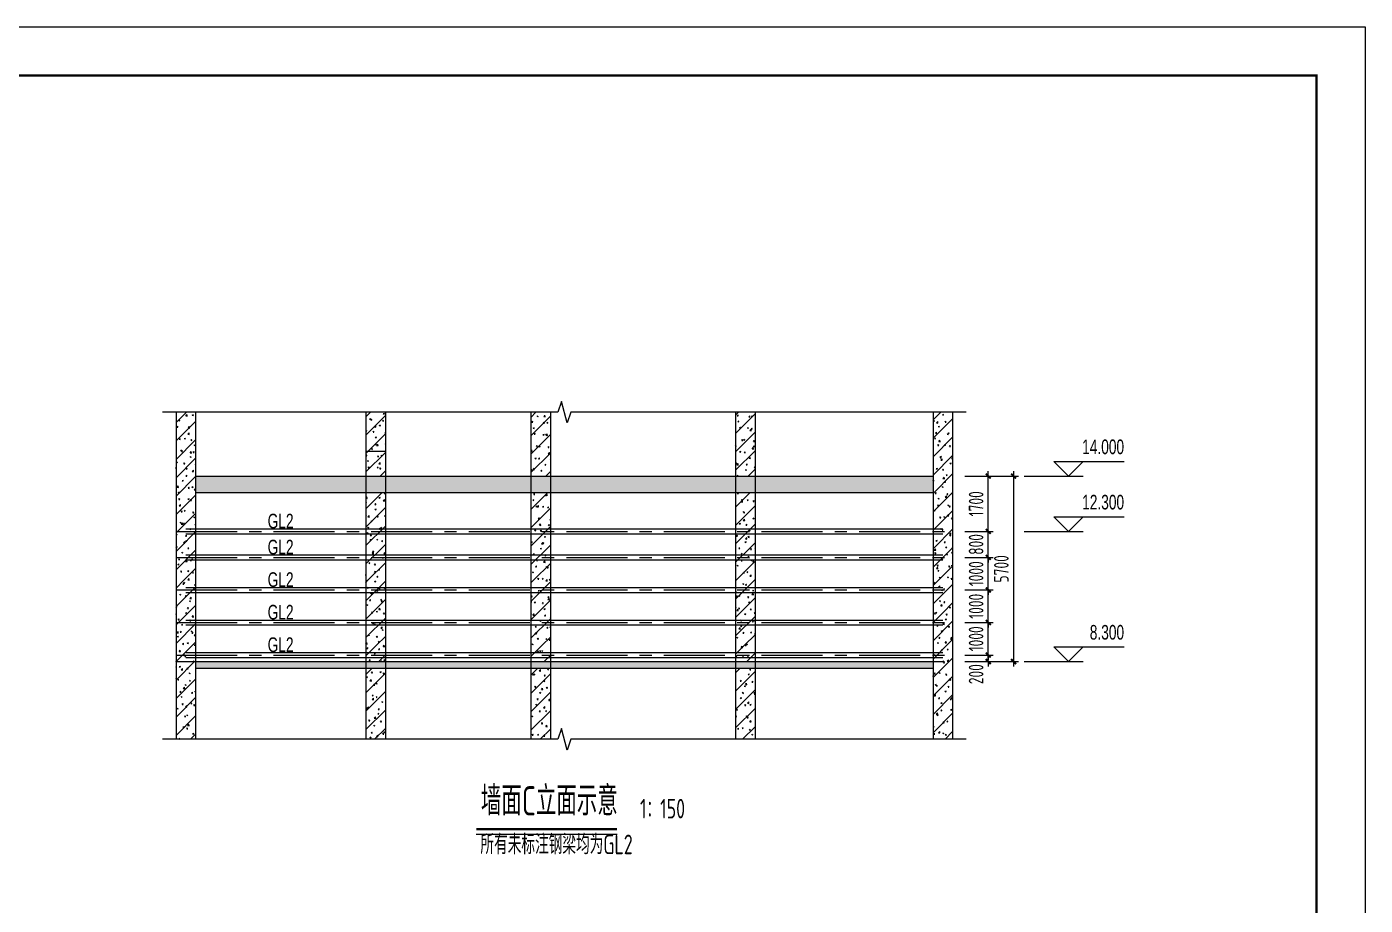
# Model space of a CAD drawing. Extents: x -803796 to -501762, y -1479216 to -846035.
# Drawn here: x -542909 to -501762, y -944495 to -917495 of the extents above; entities that cross this region are included whole.
import ezdxf
from ezdxf.enums import TextEntityAlignment as Align

# ---------------------------------------------------------------- set-up
doc = ezdxf.new("R2010")
doc.units = 0
doc.header["$LTSCALE"] = 1500
doc.linetypes.add('CENTER', pattern=[2, 1.25, -0.25, 0.25, -0.25])
doc.layers.get('0').update_dxf_attribs({"linetype": 'CONTINUOUS'})
doc.layers.get('Defpoints').update_dxf_attribs({"linetype": 'CONTINUOUS'})
for name, color, linetype in [('AR-INT DECO', 140, 'CONTINUOUS'), ('AXIS', 253, 'CENTER'), ('BORDER', 7, 'CONTINUOUS'), ('DIM', 3, 'CONTINUOUS'), ('HATCH', 254, 'CONTINUOUS'), ('NUM', 7, 'CONTINUOUS'), ('TEXT', 7, 'CONTINUOUS'), ('THIN', 7, 'CONTINUOUS')]:
    doc.layers.add(name, color=color, linetype=linetype)
doc.styles.add('TSSD_Dimension', font='Tssdeng.shx', dxfattribs={"width": 0.7, "bigfont": 'hztxt.shx'})
doc.styles.add('TSSD_Label', font='tj03-romans1.shx', dxfattribs={"width": 0.7, "bigfont": 'hztxt.shx'})
doc.styles.add('TSSD_NORM', font='tssdeng.shx', dxfattribs={"width": 0.7, "bigfont": 'hztxt.shx'})
doc.dimstyles.new('TSSD_150_150', dxfattribs={"dimtxt": 450, "dimasz": 150, "dimexe": 150, "dimexo": 375, "dimgap": 150, "dimtad": 1, "dimdec": 0, "dimzin": 0, "dimdsep": 46, "dimtxsty": 'TSSD_Dimension', "dimblk": 'ARCHTICK', "dimblk1": 'ARCHTICK', "dimblk2": 'ARCHTICK', "dimcen": 0, "dimdle": 150, "dimclrt": 7, "dimadec": 0, "dimazin": 0, "dimtfac": 1, "dimtdec": 0, "dimtix": 1, "dimtmove": 2, "dimatfit": 3, "dimfxl": 1, "dimtolj": 1, "dimtzin": 0, "dimarcsym": 0})
pattern_1 = [(50, (0, 71391.7), (358.63009, -31.37607), [37.5, -412.5]), (355, (0, 71391.7), (-69.37567, 376.09607), [30, -330]), (100.4514, (29.9, 71389.08), (289.25469, 344.71977), [31.8701, -350.57106]), (46.1842, (0, 71491.7), (533.62052, -82.7595), [56.25, -618.75]), (96.6356, (44.47, 71484.8), (467.33135, 487.05894), [47.80514, -525.8565]), (351.1842, (0, 71491.7), (467.33097, 487.0593), [45, -495]), (21, (50, 71466.7), (298.453526, -201.309445), [37.5, -412.5]), (326, (50, 71466.7), (121.65767, 362.57502), [30, -330]), (71.4514, (74.87, 71449.92), (420.11131, 161.26525), [31.8701, -350.57106]), (45, (0, 71391.7), (-282.84271, 282.84271), [])]

# ---------------------------------------------------------------- blocks, each defined once
blk = doc.blocks.new('_ArchTick')
at = {"color": 0, "linetype": 'ByBlock', "const_width": 0.4}
blk.add_lwpolyline([(-0.5, -0.5), (0.5, 0.5)], dxfattribs=at)
blk = doc.blocks.new('*D572')
at = {"layer": 'Defpoints', "color": 0, "transparency": 16777216}
for p in [(-514446, -936806), (-513350, -936806), (-514446, -937006)]:
    blk.add_point(p, dxfattribs=at)
at = {"layer": 'DIM', "color": 0, "lineweight": -2, "transparency": 16777216}
for p, q in [((-514071, -936806), (-513200, -936806)), ((-513350, -936806), (-513350, -936656)), ((-513350, -937006), (-513350, -936806)), ((-514071, -937006), (-513200, -937006)), ((-513350, -937006), (-513350, -937156))]:
    blk.add_line(p, q, dxfattribs=at)
at = {"layer": 'DIM', "color": 0, "lineweight": -2, "transparency": 16777216, "xscale": 150, "yscale": 150, "zscale": 150}
for p, rotation in [((-513350, -936806), 270), ((-513350, -937006), 90)]:
    blk.add_blockref('_ArchTick', p, dxfattribs=dict(at, rotation=rotation))
at = {"layer": 'DIM', "color": 7, "transparency": 16777216, "insert": (-513725, -937393), "char_height": 450, "attachment_point": 5, "rotation": 90, "style": 'TSSD_Dimension'}
blk.add_mtext('\\A1;200', dxfattribs=at)
blk = doc.blocks.new('*D573')
at = {"layer": 'Defpoints', "color": 0, "transparency": 16777216}
for p in [(-514446, -935806), (-513350, -935806), (-514446, -936806)]:
    blk.add_point(p, dxfattribs=at)
at = {"layer": 'DIM', "color": 0, "lineweight": -2, "transparency": 16777216}
for p, q in [((-513350, -935806), (-513350, -935656)), ((-514071, -935806), (-513200, -935806)), ((-513350, -936806), (-513350, -935806)), ((-514071, -936806), (-513200, -936806)), ((-513350, -936806), (-513350, -936956))]:
    blk.add_line(p, q, dxfattribs=at)
at = {"layer": 'DIM', "color": 0, "lineweight": -2, "transparency": 16777216, "xscale": 150, "yscale": 150, "zscale": 150}
for p, rotation in [((-513350, -935806), 270), ((-513350, -936806), 90)]:
    blk.add_blockref('_ArchTick', p, dxfattribs=dict(at, rotation=rotation))
at = {"layer": 'DIM', "color": 7, "transparency": 16777216, "insert": (-513725, -936306), "char_height": 450, "attachment_point": 5, "rotation": 90, "style": 'TSSD_Dimension'}
blk.add_mtext('\\A1;1000', dxfattribs=at)
blk = doc.blocks.new('*D574')
at = {"layer": 'Defpoints', "color": 0, "transparency": 16777216}
for p in [(-514446, -934806), (-513350, -934806), (-514446, -935806)]:
    blk.add_point(p, dxfattribs=at)
at = {"layer": 'DIM', "color": 0, "lineweight": -2, "transparency": 16777216}
for p, q in [((-514071, -934806), (-513200, -934806)), ((-513350, -934806), (-513350, -934656)), ((-513350, -935806), (-513350, -934806)), ((-514071, -935806), (-513200, -935806)), ((-513350, -935806), (-513350, -935956))]:
    blk.add_line(p, q, dxfattribs=at)
at = {"layer": 'DIM', "color": 0, "lineweight": -2, "transparency": 16777216, "xscale": 150, "yscale": 150, "zscale": 150}
for p, rotation in [((-513350, -934806), 270), ((-513350, -935806), 90)]:
    blk.add_blockref('_ArchTick', p, dxfattribs=dict(at, rotation=rotation))
at = {"layer": 'DIM', "color": 7, "transparency": 16777216, "insert": (-513725, -935306), "char_height": 450, "attachment_point": 5, "rotation": 90, "style": 'TSSD_Dimension'}
blk.add_mtext('\\A1;1000', dxfattribs=at)
blk = doc.blocks.new('*D575')
at = {"layer": 'Defpoints', "color": 0, "transparency": 16777216}
for p in [(-514446, -933806), (-513350, -933806), (-514446, -934806)]:
    blk.add_point(p, dxfattribs=at)
at = {"layer": 'DIM', "color": 0, "lineweight": -2, "transparency": 16777216}
for p, q in [((-514071, -933806), (-513200, -933806)), ((-513350, -933806), (-513350, -933656)), ((-513350, -934806), (-513350, -933806)), ((-514071, -934806), (-513200, -934806)), ((-513350, -934806), (-513350, -934956))]:
    blk.add_line(p, q, dxfattribs=at)
at = {"layer": 'DIM', "color": 0, "lineweight": -2, "transparency": 16777216, "xscale": 150, "yscale": 150, "zscale": 150}
for p, rotation in [((-513350, -933806), 270), ((-513350, -934806), 90)]:
    blk.add_blockref('_ArchTick', p, dxfattribs=dict(at, rotation=rotation))
at = {"layer": 'DIM', "color": 7, "transparency": 16777216, "insert": (-513725, -934306), "char_height": 450, "attachment_point": 5, "rotation": 90, "style": 'TSSD_Dimension'}
blk.add_mtext('\\A1;1000', dxfattribs=at)
blk = doc.blocks.new('*D576')
at = {"layer": 'Defpoints', "color": 0, "transparency": 16777216}
for p in [(-514446, -933006), (-513350, -933006), (-514446, -933806)]:
    blk.add_point(p, dxfattribs=at)
at = {"layer": 'DIM', "color": 0, "lineweight": -2, "transparency": 16777216}
for p, q in [((-514071, -933006), (-513200, -933006)), ((-513350, -933006), (-513350, -932856)), ((-513350, -933806), (-513350, -933006)), ((-514071, -933806), (-513200, -933806)), ((-513350, -933806), (-513350, -933956))]:
    blk.add_line(p, q, dxfattribs=at)
at = {"layer": 'DIM', "color": 0, "lineweight": -2, "transparency": 16777216, "xscale": 150, "yscale": 150, "zscale": 150}
for p, rotation in [((-513350, -933006), 270), ((-513350, -933806), 90)]:
    blk.add_blockref('_ArchTick', p, dxfattribs=dict(at, rotation=rotation))
at = {"layer": 'DIM', "color": 7, "transparency": 16777216, "insert": (-513725, -933406), "char_height": 450, "attachment_point": 5, "rotation": 90, "style": 'TSSD_Dimension'}
blk.add_mtext('\\A1;800', dxfattribs=at)
blk = doc.blocks.new('*D577')
at = {"layer": 'Defpoints', "color": 0, "transparency": 16777216}
for p in [(-514446, -931306), (-513350, -931306), (-514446, -933006)]:
    blk.add_point(p, dxfattribs=at)
at = {"layer": 'DIM', "color": 0, "lineweight": -2, "transparency": 16777216}
for p, q in [((-514071, -931306), (-513200, -931306)), ((-513350, -933156), (-513350, -931156)), ((-514071, -933006), (-513200, -933006))]:
    blk.add_line(p, q, dxfattribs=at)
at = {"layer": 'DIM', "color": 0, "lineweight": -2, "transparency": 16777216, "xscale": 150, "yscale": 150, "zscale": 150}
for p, rotation in [((-513350, -931306), 90), ((-513350, -933006), 270)]:
    blk.add_blockref('_ArchTick', p, dxfattribs=dict(at, rotation=rotation))
at = {"layer": 'DIM', "color": 7, "transparency": 16777216, "insert": (-513725, -932156), "char_height": 450, "attachment_point": 5, "rotation": 90, "style": 'TSSD_Dimension'}
blk.add_mtext('\\A1;1700', dxfattribs=at)
blk = doc.blocks.new('*D578')
at = {"layer": 'Defpoints', "color": 0, "transparency": 16777216}
for p in [(-514446, -931306), (-514446, -937006), (-512573, -937006)]:
    blk.add_point(p, dxfattribs=at)
at = {"layer": 'DIM', "color": 0, "lineweight": -2, "transparency": 16777216}
for p, q in [((-514071, -931306), (-512423, -931306)), ((-512573, -931156), (-512573, -937156)), ((-514071, -937006), (-512423, -937006))]:
    blk.add_line(p, q, dxfattribs=at)
at = {"layer": 'DIM', "color": 0, "lineweight": -2, "transparency": 16777216, "xscale": 150, "yscale": 150, "zscale": 150}
for p, rotation in [((-512573, -931306), 90), ((-512573, -937006), 270)]:
    blk.add_blockref('_ArchTick', p, dxfattribs=dict(at, rotation=rotation))
at = {"layer": 'DIM', "color": 7, "transparency": 16777216, "insert": (-512948, -934156), "char_height": 450, "attachment_point": 5, "rotation": 90, "style": 'TSSD_Dimension'}
blk.add_mtext('\\A1;5700', dxfattribs=at)

msp = doc.modelspace()

# ---------------------------------------------------------------- hatches: boundary and pattern name
at = {"layer": 'HATCH'}
h = msp.add_hatch(dxfattribs=at)
h.set_pattern_fill('ARMOREDW', color=256, scale=50, style=0)
h.set_pattern_definition(pattern_1)
h.paths.add_polyline_path([(-537719.8, -929341.7), (-538319.8, -929341.7), (-538319.8, -932505.9), (-537719.8, -932505.9)])
h = msp.add_hatch(dxfattribs=at)
h.set_pattern_fill('ARMOREDW', color=256, scale=50, style=0)
h.set_pattern_definition(pattern_1)
h.paths.add_polyline_path([(-531884.1, -929341.7), (-532484.1, -929341.7), (-532484.1, -931305.9), (-531884.1, -931305.9)])
h = msp.add_hatch(dxfattribs=at)
h.set_pattern_fill('ARMOREDW', color=256, scale=50, style=0)
h.set_pattern_definition(pattern_1)
h.paths.add_polyline_path([(-526812.3, -929341.7), (-527412.3, -929341.7), (-527412.3, -931305.9), (-526812.3, -931305.9)])
h = msp.add_hatch(dxfattribs=at)
h.set_pattern_fill('ARMOREDW', color=256, scale=50, style=0)
h.set_pattern_definition(pattern_1)
h.paths.add_polyline_path([(-520518.2, -929341.7), (-521118.2, -929341.7), (-521118.2, -931305.9), (-520518.2, -931305.9)])
h = msp.add_hatch(dxfattribs=at)
h.set_pattern_fill('ARMOREDW', color=256, scale=50, style=0)
h.set_pattern_definition(pattern_1)
h.paths.add_polyline_path([(-514445.7, -929341.7), (-515045.7, -929341.7), (-515045.7, -932505.9), (-514445.7, -932505.9)])
h = msp.add_hatch(dxfattribs=at)
h.set_pattern_fill('ARMOREDW', color=256, scale=25, style=0)
h.set_pattern_definition([(50, (5476.26, -69797.17), (179.315046, -15.688034), [18.75, -206.25]), (355, (5476.26, -69797.17), (-34.687833, 188.048033), [15, -165]), (100.4514, (5491.2, -69798.47), (144.627345, 172.359886), [15.935047, -175.285528]), (46.1842, (5476.26, -69747.17), (266.81026, -41.379754), [28.125, -309.375]), (96.6356, (5498.5, -69750.61), (233.665676, 243.52947), [23.90257, -262.92825]), (351.1842, (5476.26, -69747.17), (233.66549, 243.52965), [22.5, -247.5]), (21, (5501.26, -69759.67), (149.226763, -100.654723), [18.75, -206.25]), (326, (5501.26, -69759.67), (60.828833, 181.28751), [15, -165]), (71.4514, (5513.7, -69768.05), (210.055657, 80.632624), [15.935047, -175.285528]), (45, (5476.26, -69797.17), (-141.421356, 141.421356), [])])
h.paths.add_polyline_path([(-515045.7, -931305.9), (-537719.8, -931305.9), (-537719.8, -931805.9), (-515045.7, -931805.9)])
h = msp.add_hatch(dxfattribs=at)
h.set_pattern_fill('ARMOREDW', color=256, scale=50, style=0)
h.set_pattern_definition(pattern_1)
h.paths.add_polyline_path([(-531884.1, -931805.9), (-532484.1, -931805.9), (-532484.1, -932505.9), (-531884.1, -932505.9)])
h = msp.add_hatch(dxfattribs=at)
h.set_pattern_fill('ARMOREDW', color=256, scale=50, style=0)
h.set_pattern_definition(pattern_1)
h.paths.add_polyline_path([(-526812.3, -931805.9), (-527412.3, -931805.9), (-527412.3, -932505.9), (-526812.3, -932505.9)])
h = msp.add_hatch(dxfattribs=at)
h.set_pattern_fill('ARMOREDW', color=256, scale=50, style=0)
h.set_pattern_definition(pattern_1)
h.paths.add_polyline_path([(-520518.2, -931805.9), (-521118.2, -931805.9), (-521118.2, -932505.9), (-520518.2, -932505.9)])
h = msp.add_hatch(dxfattribs=at)
h.set_pattern_fill('ARMOREDW', color=256, scale=50, style=0)
h.set_pattern_definition(pattern_1)
h.paths.add_polyline_path([(-537719.8, -932505.9), (-538319.8, -932505.9), (-538319.8, -933505.9), (-537719.8, -933505.9)])
h = msp.add_hatch(dxfattribs=at)
h.set_pattern_fill('ARMOREDW', color=256, scale=50, style=0)
h.set_pattern_definition(pattern_1)
h.paths.add_polyline_path([(-531884.1, -932505.9), (-532484.1, -932505.9), (-532484.1, -933505.9), (-531884.1, -933505.9)])
h = msp.add_hatch(dxfattribs=at)
h.set_pattern_fill('ARMOREDW', color=256, scale=50, style=0)
h.set_pattern_definition(pattern_1)
h.paths.add_polyline_path([(-526812.3, -932505.9), (-527412.3, -932505.9), (-527412.3, -933505.9), (-526812.3, -933505.9)])
h = msp.add_hatch(dxfattribs=at)
h.set_pattern_fill('ARMOREDW', color=256, scale=50, style=0)
h.set_pattern_definition(pattern_1)
h.paths.add_polyline_path([(-520518.2, -932505.9), (-521118.2, -932505.9), (-521118.2, -933505.9), (-520518.2, -933505.9)])
h = msp.add_hatch(dxfattribs=at)
h.set_pattern_fill('ARMOREDW', color=256, scale=50, style=0)
h.set_pattern_definition(pattern_1)
h.paths.add_polyline_path([(-514445.7, -932505.9), (-515045.7, -932505.9), (-515045.7, -933505.9), (-514445.7, -933505.9)])
h = msp.add_hatch(dxfattribs=at)
h.set_pattern_fill('ARMOREDW', color=256, scale=50, style=0)
h.set_pattern_definition(pattern_1)
h.paths.add_polyline_path([(-537719.8, -933505.9), (-538319.8, -933505.9), (-538319.8, -934505.9), (-537719.8, -934505.9)])
h = msp.add_hatch(dxfattribs=at)
h.set_pattern_fill('ARMOREDW', color=256, scale=50, style=0)
h.set_pattern_definition(pattern_1)
h.paths.add_polyline_path([(-531884.1, -933505.9), (-532484.1, -933505.9), (-532484.1, -934505.9), (-531884.1, -934505.9)])
h = msp.add_hatch(dxfattribs=at)
h.set_pattern_fill('ARMOREDW', color=256, scale=50, style=0)
h.set_pattern_definition(pattern_1)
h.paths.add_polyline_path([(-526812.3, -933505.9), (-527412.3, -933505.9), (-527412.3, -934505.9), (-526812.3, -934505.9)])
h = msp.add_hatch(dxfattribs=at)
h.set_pattern_fill('ARMOREDW', color=256, scale=50, style=0)
h.set_pattern_definition(pattern_1)
h.paths.add_polyline_path([(-520518.2, -933505.9), (-521118.2, -933505.9), (-521118.2, -934505.9), (-520518.2, -934505.9)])
h = msp.add_hatch(dxfattribs=at)
h.set_pattern_fill('ARMOREDW', color=256, scale=50, style=0)
h.set_pattern_definition(pattern_1)
h.paths.add_polyline_path([(-514445.7, -933505.9), (-515045.7, -933505.9), (-515045.7, -934505.9), (-514445.7, -934505.9)])
h = msp.add_hatch(dxfattribs=at)
h.set_pattern_fill('ARMOREDW', color=256, scale=50, style=0)
h.set_pattern_definition(pattern_1)
h.paths.add_polyline_path([(-537719.8, -934505.9), (-538319.8, -934505.9), (-538319.8, -935505.9), (-537719.8, -935505.9)])
h = msp.add_hatch(dxfattribs=at)
h.set_pattern_fill('ARMOREDW', color=256, scale=50, style=0)
h.set_pattern_definition(pattern_1)
h.paths.add_polyline_path([(-531884.1, -934505.9), (-532484.1, -934505.9), (-532484.1, -935505.9), (-531884.1, -935505.9)])
h = msp.add_hatch(dxfattribs=at)
h.set_pattern_fill('ARMOREDW', color=256, scale=50, style=0)
h.set_pattern_definition(pattern_1)
h.paths.add_polyline_path([(-526812.3, -934505.9), (-527412.3, -934505.9), (-527412.3, -935505.9), (-526812.3, -935505.9)])
h = msp.add_hatch(dxfattribs=at)
h.set_pattern_fill('ARMOREDW', color=256, scale=50, style=0)
h.set_pattern_definition(pattern_1)
h.paths.add_polyline_path([(-520518.2, -934505.9), (-521118.2, -934505.9), (-521118.2, -935505.9), (-520518.2, -935505.9)])
h = msp.add_hatch(dxfattribs=at)
h.set_pattern_fill('ARMOREDW', color=256, scale=50, style=0)
h.set_pattern_definition(pattern_1)
h.paths.add_polyline_path([(-514445.7, -934505.9), (-515045.7, -934505.9), (-515045.7, -935505.9), (-514445.7, -935505.9)])
h = msp.add_hatch(dxfattribs=at)
h.set_pattern_fill('ARMOREDW', color=256, scale=50, style=0)
h.set_pattern_definition(pattern_1)
h.paths.add_polyline_path([(-537719.8, -935505.9), (-538319.8, -935505.9), (-538319.8, -936505.9), (-537719.8, -936505.9)])
h = msp.add_hatch(dxfattribs=at)
h.set_pattern_fill('ARMOREDW', color=256, scale=50, style=0)
h.set_pattern_definition(pattern_1)
h.paths.add_polyline_path([(-531884.1, -935505.9), (-532484.1, -935505.9), (-532484.1, -936505.9), (-531884.1, -936505.9)])
h = msp.add_hatch(dxfattribs=at)
h.set_pattern_fill('ARMOREDW', color=256, scale=50, style=0)
h.set_pattern_definition(pattern_1)
h.paths.add_polyline_path([(-526812.3, -935505.9), (-527412.3, -935505.9), (-527412.3, -936505.9), (-526812.3, -936505.9)])
h = msp.add_hatch(dxfattribs=at)
h.set_pattern_fill('ARMOREDW', color=256, scale=50, style=0)
h.set_pattern_definition(pattern_1)
h.paths.add_polyline_path([(-520518.2, -935505.9), (-521118.2, -935505.9), (-521118.2, -936505.9), (-520518.2, -936505.9)])
h = msp.add_hatch(dxfattribs=at)
h.set_pattern_fill('ARMOREDW', color=256, scale=50, style=0)
h.set_pattern_definition(pattern_1)
h.paths.add_polyline_path([(-514445.7, -935505.9), (-515045.7, -935505.9), (-515045.7, -936505.9), (-514445.7, -936505.9)])
h = msp.add_hatch(dxfattribs=at)
h.set_pattern_fill('ARMOREDW', color=256, scale=50, style=0)
h.set_pattern_definition(pattern_1)
h.paths.add_polyline_path([(-537719.8, -936505.9), (-538319.8, -936505.9), (-538319.8, -937005.9), (-537719.8, -937005.9)])
h = msp.add_hatch(dxfattribs=at)
h.set_pattern_fill('ARMOREDW', color=256, scale=50, style=0)
h.set_pattern_definition(pattern_1)
h.paths.add_polyline_path([(-531884.1, -936505.9), (-532484.1, -936505.9), (-532484.1, -937005.9), (-531884.1, -937005.9)])
h = msp.add_hatch(dxfattribs=at)
h.set_pattern_fill('ARMOREDW', color=256, scale=50, style=0)
h.set_pattern_definition(pattern_1)
h.paths.add_polyline_path([(-526812.3, -936505.9), (-527412.3, -936505.9), (-527412.3, -937005.9), (-526812.3, -937005.9)])
h = msp.add_hatch(dxfattribs=at)
h.set_pattern_fill('ARMOREDW', color=256, scale=50, style=0)
h.set_pattern_definition(pattern_1)
h.paths.add_polyline_path([(-520518.2, -936505.9), (-521118.2, -936505.9), (-521118.2, -937005.9), (-520518.2, -937005.9)])
h = msp.add_hatch(dxfattribs=at)
h.set_pattern_fill('ARMOREDW', color=256, scale=50, style=0)
h.set_pattern_definition(pattern_1)
h.paths.add_polyline_path([(-514445.7, -936505.9), (-515045.7, -936505.9), (-515045.7, -937005.9), (-514445.7, -937005.9)])
h = msp.add_hatch(dxfattribs=at)
h.set_pattern_fill('ARMOREDW', color=256, scale=50, style=0)
h.set_pattern_definition(pattern_1)
h.paths.add_polyline_path([(-537719.8, -937005.9), (-538319.8, -937005.9), (-538319.8, -939394.4), (-537719.8, -939394.4)])
h = msp.add_hatch(dxfattribs=at)
h.set_pattern_fill('ARMOREDW', color=256, scale=25, style=0)
h.set_pattern_definition([(50, (4025.27, -69797.17), (179.315046, -15.688034), [18.75, -206.25]), (355, (4025.27, -69797.17), (-34.687833, 188.048033), [15, -165]), (100.4514, (4040.22, -69798.47), (144.627345, 172.359886), [15.935047, -175.285528]), (46.1842, (4025.27, -69747.17), (266.81026, -41.379754), [28.125, -309.375]), (96.6356, (4047.5, -69750.61), (233.665676, 243.52947), [23.90257, -262.92825]), (351.1842, (4025.27, -69747.17), (233.66549, 243.52965), [22.5, -247.5]), (21, (4050.27, -69759.67), (149.226763, -100.654723), [18.75, -206.25]), (326, (4050.27, -69759.67), (60.828833, 181.28751), [15, -165]), (71.4514, (4062.7, -69768.05), (210.055657, 80.632624), [15.935047, -175.285528]), (45, (4025.27, -69797.17), (-141.421356, 141.421356), [])])
h.paths.add_polyline_path([(-515045.7, -937005.9), (-537719.8, -937005.9), (-537719.8, -937205.9), (-515045.7, -937205.9)])
h = msp.add_hatch(dxfattribs=at)
h.set_pattern_fill('ARMOREDW', color=256, scale=50, style=0)
h.set_pattern_definition(pattern_1)
h.paths.add_polyline_path([(-531884.1, -937205.9), (-532484.1, -937205.9), (-532484.1, -939394.4), (-531884.1, -939394.4)])
h = msp.add_hatch(dxfattribs=at)
h.set_pattern_fill('ARMOREDW', color=256, scale=50, style=0)
h.set_pattern_definition(pattern_1)
h.paths.add_polyline_path([(-526812.3, -937205.9), (-527412.3, -937205.9), (-527412.3, -939394.4), (-526812.3, -939394.4)])
h = msp.add_hatch(dxfattribs=at)
h.set_pattern_fill('ARMOREDW', color=256, scale=50, style=0)
h.set_pattern_definition(pattern_1)
h.paths.add_polyline_path([(-520518.2, -937205.9), (-521118.2, -937205.9), (-521118.2, -939394.4), (-520518.2, -939394.4)])
h = msp.add_hatch(dxfattribs=at)
h.set_pattern_fill('ARMOREDW', color=256, scale=50, style=0)
h.set_pattern_definition(pattern_1)
h.paths.add_polyline_path([(-514445.7, -937005.9), (-515045.7, -937005.9), (-515045.7, -939394.4), (-514445.7, -939394.4)])

# ---------------------------------------------------------------- linework, layer by layer
at = {"layer": 'AR-INT DECO'}
for p, q in [((-538319.8, -929341.7), (-538319.8, -939394.4)), ((-537719.8, -929341.7), (-537719.8, -939394.4)), ((-532484.1, -929341.7), (-532484.1, -939394.4)), ((-531884.1, -929341.7), (-531884.1, -939394.4)), ((-527412.3, -929341.7), (-527412.3, -939394.4)), ((-526812.3, -929341.7), (-526812.3, -939394.4)), ((-521118.2, -929341.7), (-521118.2, -939394.4)), ((-520518.2, -929341.7), (-520518.2, -939394.4)), ((-515045.7, -929341.7), (-515045.7, -939394.4)), ((-514445.7, -929341.7), (-514445.7, -939394.4)), ((-531884.1, -930546.1), (-532484.1, -930546.1)), ((-537719.8, -931305.9), (-515045.7, -931305.9)), ((-537719.8, -931805.9), (-515045.7, -931805.9)), ((-538019.8, -932929.9), (-532184.1, -932929.9)), ((-538019.8, -933081.9), (-532184.1, -933081.9)), ((-532184.1, -932929.9), (-527112.3, -932929.9)), ((-532184.1, -933081.9), (-527112.3, -933081.9)), ((-527112.3, -932929.9), (-520818.2, -932929.9)), ((-527112.3, -933081.9), (-520818.2, -933081.9)), ((-520818.2, -932929.9), (-514745.7, -932929.9)), ((-520818.2, -933081.9), (-514745.7, -933081.9)), ((-538019.8, -933729.9), (-532184.1, -933729.9)), ((-538019.8, -933881.9), (-532184.1, -933881.9)), ((-532184.1, -933729.9), (-527112.3, -933729.9)), ((-532184.1, -933881.9), (-527112.3, -933881.9)), ((-527112.3, -933729.9), (-520818.2, -933729.9)), ((-527112.3, -933881.9), (-520818.2, -933881.9)), ((-520818.2, -933729.9), (-514745.7, -933729.9)), ((-520818.2, -933881.9), (-514745.7, -933881.9)), ((-538019.8, -934729.9), (-532184.1, -934729.9)), ((-532184.1, -934729.9), (-527112.3, -934729.9)), ((-527112.3, -934729.9), (-520818.2, -934729.9)), ((-520818.2, -934729.9), (-514745.7, -934729.9)), ((-538019.8, -934881.9), (-532184.1, -934881.9)), ((-532184.1, -934881.9), (-527112.3, -934881.9)), ((-527112.3, -934881.9), (-520818.2, -934881.9)), ((-520818.2, -934881.9), (-514745.7, -934881.9)), ((-538019.8, -935729.9), (-532184.1, -935729.9)), ((-538019.8, -935881.9), (-532184.1, -935881.9)), ((-532184.1, -935729.9), (-527112.3, -935729.9)), ((-532184.1, -935881.9), (-527112.3, -935881.9)), ((-527112.3, -935729.9), (-520818.2, -935729.9)), ((-527112.3, -935881.9), (-520818.2, -935881.9)), ((-520818.2, -935729.9), (-514745.7, -935729.9)), ((-520818.2, -935881.9), (-514745.7, -935881.9)), ((-538019.8, -936729.9), (-532184.1, -936729.9)), ((-538019.8, -936881.9), (-532184.1, -936881.9)), ((-532184.1, -936729.9), (-527112.3, -936729.9)), ((-532184.1, -936881.9), (-527112.3, -936881.9)), ((-527112.3, -936729.9), (-520818.2, -936729.9)), ((-527112.3, -936881.9), (-520818.2, -936881.9)), ((-520818.2, -936729.9), (-514745.7, -936729.9)), ((-520818.2, -936881.9), (-514745.7, -936881.9)), ((-537719.8, -937005.9), (-515045.7, -937005.9)), ((-537719.8, -937205.9), (-515045.7, -937205.9))]:
    msp.add_line(p, q, dxfattribs=at)
at = {"layer": 'AXIS'}
for p, q in [((-538319.8, -933005.9), (-514445.7, -933005.9)), ((-538319.8, -933805.9), (-514445.7, -933805.9)), ((-538319.8, -934805.9), (-514445.7, -934805.9)), ((-538319.8, -935805.9), (-514445.7, -935805.9)), ((-538319.8, -936805.9), (-514445.7, -936805.9)), ((-538319.8, -937005.9), (-514445.7, -937005.9))]:
    msp.add_line(p, q, dxfattribs=at)
at = {"layer": 'BORDER', "elevation": -3.1}
msp.add_lwpolyline([(-590861.8, -980495.1), (-590861.8, -917495.1), (-501761.8, -917495.1), (-501761.8, -980495.1)], close=True, dxfattribs=at)
at = {"layer": 'BORDER', "const_width": 75, "elevation": -3.1}
msp.add_lwpolyline([(-587111.8, -978995.1), (-587111.8, -918995.1), (-503261.8, -918995.1), (-503261.8, -978995.1)], close=True, dxfattribs=at)
at = {"layer": 'NUM', "const_width": 75, "elevation": -3.1}
msp.add_lwpolyline([(-529089.5, -942158.8), (-524763.3, -942158.8)], dxfattribs=at)
at = {"layer": 'NUM', "elevation": -3.1}
msp.add_lwpolyline([(-529089.5, -942308.8), (-524763.3, -942308.8)], dxfattribs=at)
at = {"layer": 'THIN'}
for p, q in [((-510885.1, -931305.9), (-511335.1, -930855.9)), ((-511335.1, -930855.9), (-510435.1, -930855.9)), ((-510885.1, -931305.9), (-510435.1, -930855.9)), ((-510435.1, -930855.9), (-509175.1, -930855.9)), ((-512249.8, -931305.9), (-510435.1, -931305.9)), ((-510885.1, -933005.9), (-511335.1, -932555.9)), ((-511335.1, -932555.9), (-510435.1, -932555.9)), ((-510885.1, -933005.9), (-510435.1, -932555.9)), ((-510435.1, -932555.9), (-509175.1, -932555.9)), ((-512249.8, -933005.9), (-510435.1, -933005.9)), ((-510885.1, -937005.9), (-511335.1, -936555.9)), ((-511335.1, -936555.9), (-510435.1, -936555.9)), ((-510885.1, -937005.9), (-510435.1, -936555.9)), ((-510435.1, -936555.9), (-509175.1, -936555.9)), ((-512249.8, -937005.9), (-510435.1, -937005.9))]:
    msp.add_line(p, q, dxfattribs=at)
for points in [[(-514025.7, -929341.7), (-526187.7, -929341.7), (-526292.7, -929671.7), (-526472.7, -929011.7), (-526577.7, -929341.7), (-538739.8, -929341.7)], [(-514025.7, -939394.4), (-526187.7, -939394.4), (-526292.7, -939724.4), (-526472.7, -939064.4), (-526577.7, -939394.4), (-538739.8, -939394.4)]]:
    msp.add_lwpolyline(points, dxfattribs=at)

# ---------------------------------------------------------------- texts
at = {"layer": 'NUM', "style": 'TSSD_NORM', "width": 0.7}
for s, height, p in [('墙面C立面示意', 900, (-528949.2, -942007.1, -3.1)), (' 1：150', 600, (-524313.3, -942007.1, -3.1)), ('所有未标注钢梁均为GL2', 600, (-528962.9, -943106.5, -3.1))]:
    msp.add_text(s, height=height, dxfattribs=at).set_placement(p, align=Align.BOTTOM_LEFT)
at = {"layer": 'TEXT', "style": 'TSSD_Label', "width": 0.7}
for p in [(-535502.8, -932912.3), (-535502.8, -933712.3), (-535502.8, -934712.3), (-535502.8, -935712.3), (-535502.8, -936712.3)]:
    msp.add_text('GL2', height=450, dxfattribs=at).set_placement(p)
at = {"layer": 'THIN', "style": 'TSSD_Label', "width": 0.7}
for s, p in [('14.000', (-509175.1, -930765.9)), ('12.300', (-509175.1, -932465.9)), ('8.300', (-509175.1, -936465.9))]:
    msp.add_text(s, height=450, dxfattribs=at).set_placement(p, align=Align.BOTTOM_RIGHT)

# ---------------------------------------------------------------- dimensions: what is measured, and where the dimension line sits
at = {"layer": 'DIM'}
for base, p1, p2, picture, middle in [((-513349.8, -931305.9), (-514445.7, -933005.9), (-514445.7, -931305.9), '*D577', (-513724.8, -932155.9)), ((-512572.8, -937005.9), (-514445.7, -931305.9), (-514445.7, -937005.9), '*D578', (-512947.8, -934155.9)), ((-513349.8, -933005.9), (-514445.7, -933805.9), (-514445.7, -933005.9), '*D576', (-513724.8, -933405.9)), ((-513349.8, -933805.9), (-514445.7, -934805.9), (-514445.7, -933805.9), '*D575', (-513724.8, -934305.9)), ((-513349.8, -934805.9), (-514445.7, -935805.9), (-514445.7, -934805.9), '*D574', (-513724.8, -935305.9)), ((-513349.8, -935805.9), (-514445.7, -936805.9), (-514445.7, -935805.9), '*D573', (-513724.8, -936305.9))]:
    dim = msp.add_linear_dim(base=base, p1=p1, p2=p2, angle=90, dimstyle='TSSD_150_150', dxfattribs=at)
    dim.commit()
    dim.dimension.update_dxf_attribs({"geometry": picture, "text_midpoint": middle})
dim = msp.add_linear_dim(base=(-513349.8, -936805.9), p1=(-514445.7, -937005.9), p2=(-514445.7, -936805.9), angle=90, dimstyle='TSSD_150_150', dxfattribs=at)
dim.commit()
dim.dimension.update_dxf_attribs({"geometry": '*D572', "text_midpoint": (-513724.8, -937393), "dimtype": 160})

doc.saveas('drawing.dxf')
